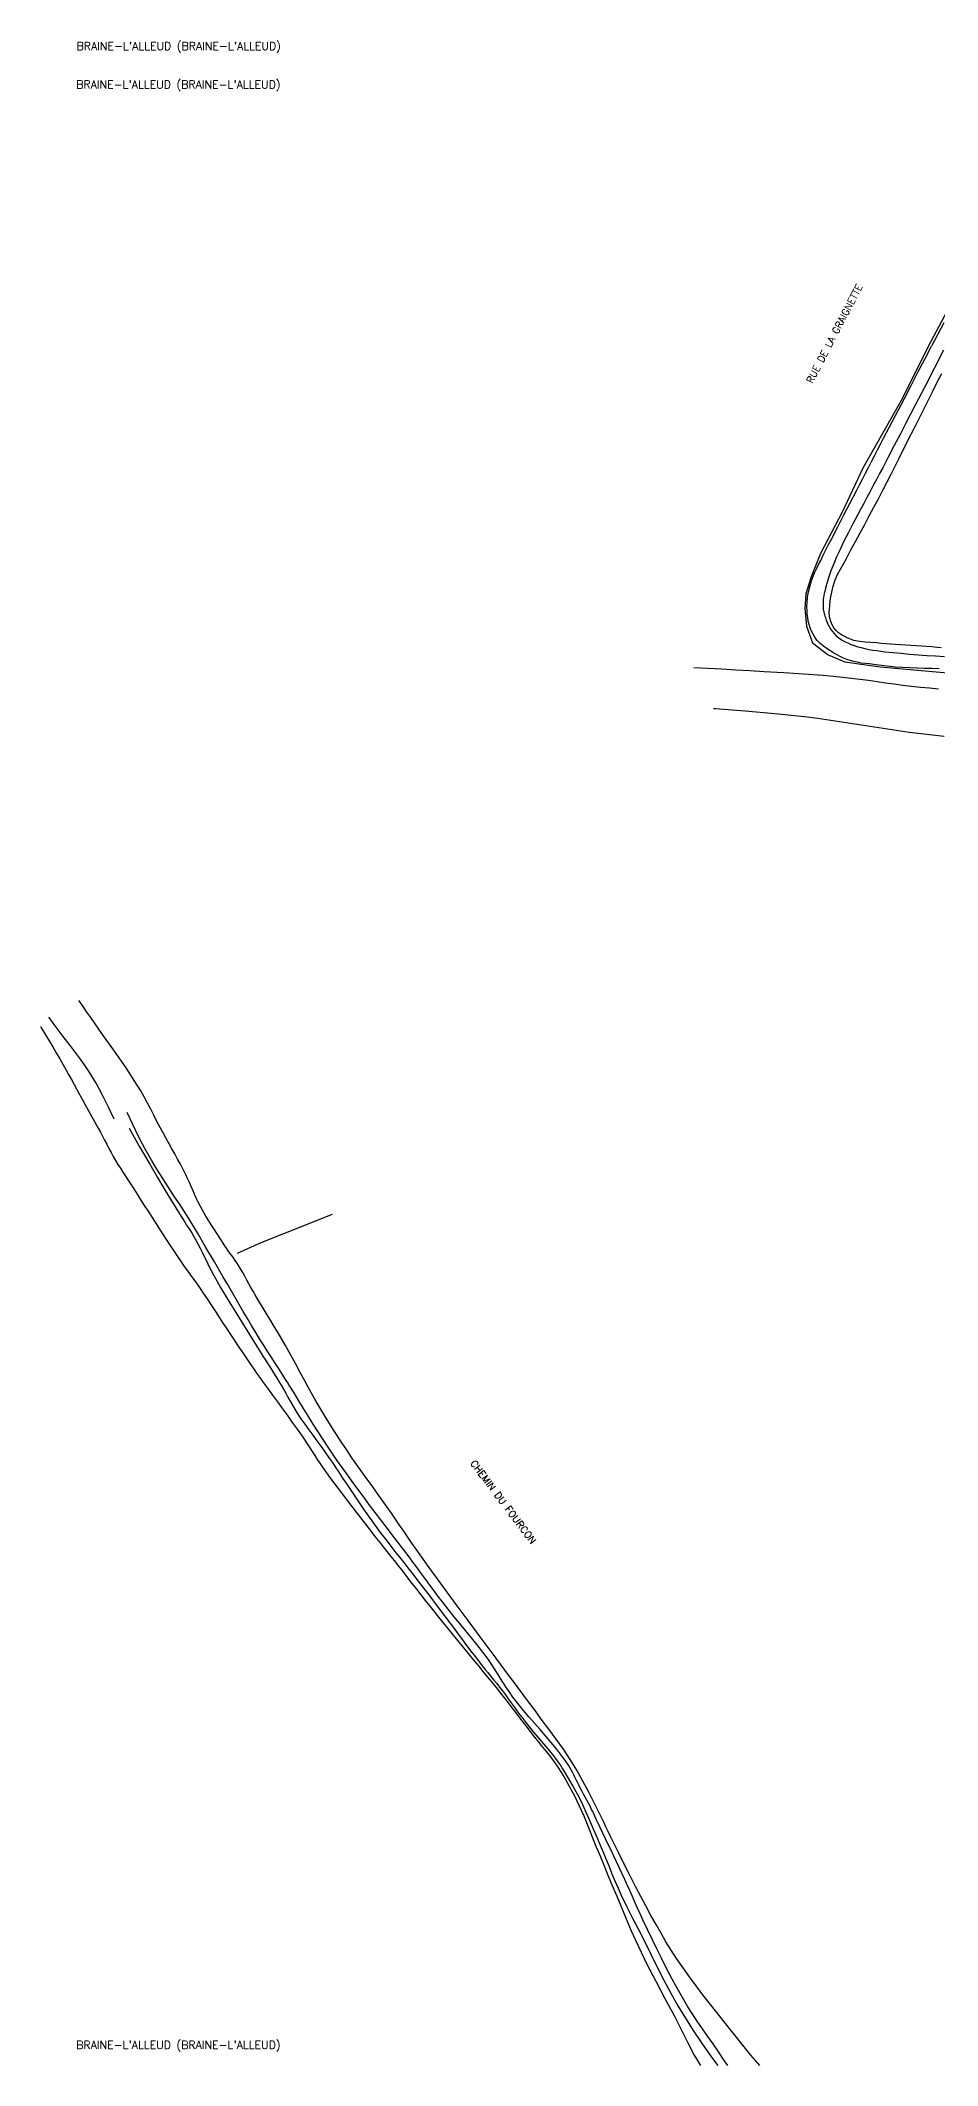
# Model space of a CAD drawing. Header units: millimetres. Extents: x 149000 to 150004, y 153000 to 154002.
# Drawn here: x 149016 to 149240, y 153000 to 153506 of the extents above; entities that cross this region are included whole.
import ezdxf
from ezdxf.enums import TextEntityAlignment as Align

# ---------------------------------------------------------------- set-up
doc = ezdxf.new("R2010")
doc.units = ezdxf.units.MM
for name, color, linetype in [('W0071', 7, 'CONTINUOUS'), ('W0211', 2, 'CONTINUOUS'), ('W0214', 2, 'CONTINUOUS'), ('W0300', 7, 'CONTINUOUS'), ('W0330', 7, 'CONTINUOUS'), ('W0980', 7, 'CONTINUOUS'), ('W0989', 7, 'CONTINUOUS')]:
    doc.layers.add(name, color=color, linetype=linetype)
doc.styles.get("Standard").update_dxf_attribs({"font": 'romans.shx', "width": 0.85})

msp = doc.modelspace()

# ---------------------------------------------------------------- linework, layer by layer
at = {"layer": 'W0071'}
for points in [[(149241.31, 153435.61), (149238.17, 153429.77)], [(149241.25, 153428.71), (149238.89, 153424.15), (149236.53, 153419.59), (149234.17, 153415.03), (149231.8, 153410.47), (149230.35, 153407.69), (149228.91, 153404.91), (149227.46, 153402.14), (149226.01, 153399.37), (149225.22, 153397.88), (149224.44, 153396.39), (149223.64, 153394.91), (149222.85, 153393.42), (149222.06, 153391.94), (149221.27, 153390.45), (149220.49, 153388.96), (149219.71, 153387.47), (149218.57, 153385.31), (149217.43, 153383.15), (149216.32, 153380.98), (149215.27, 153378.78), (149214.5, 153377.07), (149213.78, 153375.35), (149213.09, 153373.62), (149212.46, 153371.86), (149212.19, 153371.01), (149211.94, 153370.15), (149211.72, 153369.28), (149211.51, 153368.42), (149211.4, 153367.92), (149211.3, 153367.43), (149211.22, 153366.93), (149211.17, 153366.43), (149211.13, 153365.63), (149211.13, 153364.83), (149211.17, 153364.04), (149211.28, 153363.24), (149211.35, 153362.9), (149211.45, 153362.56), (149211.57, 153362.23), (149211.69, 153361.91), (149211.92, 153361.3), (149212.16, 153360.69), (149212.42, 153360.09), (149212.73, 153359.51), (149213.08, 153358.94), (149213.45, 153358.4), (149213.87, 153357.89), (149214.34, 153357.41), (149215.02, 153356.86), (149215.74, 153356.38), (149216.5, 153355.96), (149217.27, 153355.57), (149218.08, 153355.21), (149218.91, 153354.9), (149219.76, 153354.63), (149220.61, 153354.39), (149221.58, 153354.15), (149222.56, 153353.96), (149223.55, 153353.8), (149224.53, 153353.65), (149226.56, 153353.38), (149228.59, 153353.16), (149230.62, 153352.97), (149232.65, 153352.79), (149234.85, 153352.61), (149237.05, 153352.45), (149239.25, 153352.31), (149241.44, 153352.17)], [(149213.18, 153381.53), (149214.76, 153384.55), (149216.33, 153387.57), (149217.9, 153390.59), (149219.46, 153393.61), (149220.21, 153395.07), (149220.97, 153396.53), (149221.72, 153397.99), (149222.46, 153399.45), (149223.21, 153400.91), (149223.97, 153402.37), (149224.72, 153403.83), (149225.48, 153405.29), (149226.22, 153406.71), (149226.97, 153408.14), (149227.72, 153409.56), (149228.47, 153410.98), (149229.22, 153412.4), (149229.97, 153413.82), (149230.72, 153415.24), (149231.46, 153416.67), (149233.15, 153419.93), (149234.83, 153423.21), (149236.51, 153426.48), (149238.17, 153429.77)], [(149240.12, 153349.09), (149238.29, 153349.15), (149236.45, 153349.2), (149234.62, 153349.25), (149232.79, 153349.32), (149230.96, 153349.41), (149229.13, 153349.54), (149227.77, 153349.68), (149226.42, 153349.84), (149225.07, 153350.02), (149223.71, 153350.2), (149222.7, 153350.31), (149221.68, 153350.41), (149220.66, 153350.54), (149219.65, 153350.72), (149218.78, 153350.93), (149217.91, 153351.18), (149217.06, 153351.46), (149216.21, 153351.79), (149215.4, 153352.16), (149214.61, 153352.56), (149213.84, 153353), (149213.09, 153353.48), (149212.16, 153354.1), (149211.24, 153354.74), (149210.36, 153355.46), (149209.58, 153356.27), (149209.05, 153356.98), (149208.61, 153357.73), (149208.23, 153358.52), (149207.9, 153359.32), (149207.63, 153360.17), (149207.42, 153361.02), (149207.27, 153361.89), (149207.17, 153362.77), (149207.13, 153363.31), (149207.1, 153363.84), (149207.08, 153364.38), (149207.08, 153364.92), (149207.1, 153365.45), (149207.13, 153365.99), (149207.18, 153366.52), (149207.25, 153367.06), (149207.47, 153368.32), (149207.77, 153369.57), (149208.14, 153370.8), (149208.55, 153372.02), (149208.99, 153373.08), (149209.48, 153374.11), (149210, 153375.14), (149210.51, 153376.16), (149211.17, 153377.51), (149211.83, 153378.85), (149212.5, 153380.19), (149213.18, 153381.53)], [(149077.08, 153171), (149076.1, 153172.53), (149075.13, 153174.05), (149074.15, 153175.57), (149073.16, 153177.09), (149072.19, 153178.61), (149071.22, 153180.14), (149070.26, 153181.67), (149069.31, 153183.21), (149068.26, 153184.95), (149067.22, 153186.69), (149066.2, 153188.44), (149065.19, 153190.19), (149064.17, 153191.95), (149063.16, 153193.7), (149062.14, 153195.46), (149061.12, 153197.21), (149059, 153200.84), (149056.88, 153204.48), (149054.74, 153208.1), (149052.56, 153211.7), (149051.41, 153213.54), (149050.23, 153215.36), (149049.04, 153217.16), (149047.84, 153218.97), (149046.64, 153220.77), (149045.47, 153222.6), (149044.32, 153224.44), (149043.22, 153226.3), (149041.6, 153229.22), (149040.05, 153232.18), (149038.57, 153235.17), (149037.16, 153238.2)], [(149037.71, 153234.32), (149038.96, 153232.04), (149040.22, 153229.77), (149041.51, 153227.5), (149042.81, 153225.25), (149044.74, 153221.97), (149046.71, 153218.71), (149048.69, 153215.45), (149050.69, 153212.21), (149051.14, 153211.49), (149051.59, 153210.77), (149052.05, 153210.06), (149052.52, 153209.35), (149052.98, 153208.64), (149053.43, 153207.92), (149053.87, 153207.19), (149054.29, 153206.45), (149054.88, 153205.37), (149055.45, 153204.27), (149055.99, 153203.16), (149056.52, 153202.05), (149057.05, 153200.93), (149057.59, 153199.82), (149058.15, 153198.72), (149058.73, 153197.63), (149060.54, 153194.45), (149062.42, 153191.32), (149064.34, 153188.2), (149066.26, 153185.09), (149067.32, 153183.34), (149068.4, 153181.6), (149069.48, 153179.86), (149070.57, 153178.13), (149071.1, 153177.29), (149071.64, 153176.45), (149072.18, 153175.61), (149072.72, 153174.77), (149073.26, 153173.94), (149073.79, 153173.1), (149074.32, 153172.25), (149074.85, 153171.4), (149074.91, 153171.3), (149074.97, 153171.2), (149075.03, 153171.1), (149075.09, 153171)], [(149075.09, 153171), (149075.67, 153170.01), (149076.24, 153169.02), (149076.8, 153168.02), (149077.36, 153167.02), (149077.92, 153166.02), (149078.49, 153165.02), (149079.08, 153164.04), (149079.69, 153163.07), (149080.62, 153161.65), (149081.58, 153160.26), (149082.57, 153158.88), (149083.57, 153157.51), (149084.57, 153156.15), (149085.57, 153154.78), (149086.56, 153153.41), (149087.53, 153152.02), (149088.13, 153151.16), (149088.72, 153150.28), (149089.3, 153149.41), (149089.88, 153148.53), (149090.46, 153147.65), (149091.04, 153146.77), (149091.63, 153145.9), (149092.22, 153145.02), (149094.25, 153142.06), (149096.28, 153139.09), (149098.35, 153136.15), (149100.45, 153133.24), (149101.41, 153131.96), (149102.38, 153130.69), (149103.37, 153129.44), (149104.36, 153128.18), (149105.35, 153126.94), (149106.34, 153125.69), (149107.33, 153124.43), (149108.31, 153123.17), (149110.44, 153120.4), (149112.55, 153117.63), (149114.66, 153114.85), (149116.77, 153112.06), (149117.83, 153110.66), (149118.88, 153109.25), (149119.93, 153107.83), (149120.98, 153106.42), (149122.03, 153105.01), (149123.09, 153103.6), (149124.15, 153102.2), (149125.22, 153100.8), (149125.93, 153099.9), (149126.65, 153099.01), (149127.37, 153098.12), (149128.09, 153097.23), (149128.82, 153096.34), (149129.54, 153095.45), (149130.25, 153094.55), (149130.96, 153093.65), (149131.7, 153092.67), (149132.44, 153091.68), (149133.16, 153090.68), (149133.88, 153089.68), (149134.6, 153088.69), (149135.33, 153087.69), (149136.06, 153086.71), (149136.81, 153085.73), (149137.77, 153084.53), (149138.76, 153083.34), (149139.76, 153082.17), (149140.77, 153081), (149141.77, 153079.82), (149142.76, 153078.63), (149143.72, 153077.43), (149144.65, 153076.19), (149145.1, 153075.53), (149145.53, 153074.86), (149145.95, 153074.18), (149146.36, 153073.5), (149147.47, 153071.65), (149148.55, 153069.78), (149149.61, 153067.89), (149150.61, 153065.98), (149151.68, 153063.74), (149152.69, 153061.46), (149153.66, 153059.17), (149154.64, 153056.88), (149155.4, 153055.1), (149156.14, 153053.31), (149156.87, 153051.51), (149157.61, 153049.72), (149158.35, 153047.93), (149159.1, 153046.14), (149159.87, 153044.36), (149160.67, 153042.6), (149162.06, 153039.69), (149163.52, 153036.82), (149165, 153033.96), (149166.47, 153031.09), (149168.08, 153027.83), (149169.67, 153024.55), (149171.3, 153021.29), (149173.02, 153018.08), (149174.84, 153014.92), (149176.73, 153011.8), (149178.68, 153008.72), (149180.7, 153005.68), (149183.22, 153002.08), (149184.77, 153000)], [(149187.31, 153000), (149186.09, 153001.76), (149184.85, 153003.58), (149183.6, 153005.4), (149182.29, 153007.29), (149180.97, 153009.18), (149179.67, 153011.08), (149178.42, 153013), (149177.35, 153014.7), (149176.32, 153016.43), (149175.32, 153018.16), (149174.33, 153019.91), (149173.4, 153021.62), (149172.49, 153023.34), (149171.6, 153025.07), (149170.72, 153026.8), (149169.53, 153029.2), (149168.36, 153031.6), (149167.2, 153034.02), (149166.06, 153036.44), (149165.39, 153037.89), (149164.74, 153039.34), (149164.08, 153040.8), (149163.44, 153042.25), (149162.79, 153043.71), (149162.14, 153045.17), (149161.48, 153046.62), (149160.82, 153048.07), (149160.15, 153049.51), (149159.47, 153050.94), (149158.79, 153052.36), (149158.11, 153053.79), (149157.42, 153055.21), (149156.74, 153056.64), (149156.06, 153058.07), (149155.38, 153059.49), (149155.11, 153060.06), (149154.85, 153060.63), (149154.59, 153061.19), (149154.33, 153061.76), (149154.06, 153062.33), (149153.8, 153062.89), (149153.53, 153063.46), (149153.25, 153064.02), (149152.86, 153064.79), (149152.46, 153065.56), (149152.06, 153066.33), (149151.65, 153067.1), (149151.25, 153067.86), (149150.84, 153068.63), (149150.43, 153069.4), (149150.03, 153070.16), (149149.71, 153070.78), (149149.4, 153071.41), (149149.1, 153072.03), (149148.79, 153072.66), (149148.48, 153073.28), (149148.16, 153073.89), (149147.82, 153074.5), (149147.46, 153075.1), (149146.76, 153076.15), (149146.01, 153077.16), (149145.24, 153078.15), (149144.46, 153079.14), (149143.13, 153080.77), (149141.77, 153082.38), (149140.38, 153083.97), (149138.99, 153085.55), (149137.6, 153087.13), (149136.23, 153088.74), (149134.89, 153090.37), (149133.6, 153092.05), (149132.78, 153093.19), (149132, 153094.36), (149131.25, 153095.54), (149130.51, 153096.74), (149129.77, 153097.94), (149129.02, 153099.13), (149128.25, 153100.3), (149127.45, 153101.45), (149126.08, 153103.3), (149124.67, 153105.12), (149123.23, 153106.92), (149121.77, 153108.7), (149120.31, 153110.48), (149118.85, 153112.26), (149117.41, 153114.05), (149116, 153115.86), (149114.93, 153117.26), (149113.88, 153118.66), (149112.84, 153120.06), (149111.8, 153121.47), (149110.76, 153122.89), (149109.72, 153124.3), (149108.68, 153125.71), (149107.63, 153127.11), (149106.23, 153128.97), (149104.82, 153130.82), (149103.41, 153132.67), (149101.99, 153134.52), (149100.58, 153136.37), (149099.17, 153138.22), (149097.77, 153140.09), (149096.39, 153141.95), (149094.1, 153145.07), (149091.82, 153148.19), (149089.57, 153151.33), (149087.39, 153154.52), (149086.13, 153156.43), (149084.9, 153158.36), (149083.68, 153160.3), (149082.48, 153162.25), (149081.29, 153164.2), (149080.09, 153166.16), (149078.89, 153168.11), (149077.68, 153170.05), (149077.53, 153170.29), (149077.38, 153170.52), (149077.23, 153170.76), (149077.08, 153171)]]:
    msp.add_lwpolyline(points, dxfattribs=at)
at = {"layer": 'W0211'}
for points in [[(149240.59, 153354.36), (149239.59, 153354.46), (149238.29, 153354.57), (149236.99, 153354.67), (149235.69, 153354.76), (149234.38, 153354.84), (149233.08, 153354.91), (149231.78, 153354.99), (149230.47, 153355.08), (149229.17, 153355.17), (149227.99, 153355.26), (149226.81, 153355.35), (149225.63, 153355.45), (149224.45, 153355.56), (149223.04, 153355.67), (149221.62, 153355.77), (149220.21, 153355.92), (149218.81, 153356.19), (149218.38, 153356.32), (149217.95, 153356.48), (149217.54, 153356.66), (149217.13, 153356.86), (149216.41, 153357.23), (149215.68, 153357.63), (149214.99, 153358.09), (149214.37, 153358.66), (149213.83, 153359.36), (149213.39, 153360.13), (149213.05, 153360.95), (149212.8, 153361.8), (149212.73, 153362.21), (149212.68, 153362.62), (149212.66, 153363.03), (149212.67, 153363.44), (149212.69, 153363.85), (149212.73, 153364.25), (149212.77, 153364.66), (149212.81, 153365.07), (149213, 153366.64), (149213.27, 153368.22), (149213.63, 153369.77), (149214.11, 153371.3), (149214.71, 153372.7), (149215.43, 153374.04), (149216.2, 153375.35), (149216.94, 153376.67), (149218.08, 153378.81), (149219.22, 153380.94), (149220.36, 153383.08), (149221.51, 153385.21), (149222.65, 153387.34), (149223.79, 153389.48), (149224.93, 153391.62), (149226.05, 153393.77), (149228.11, 153397.77), (149230.14, 153401.79), (149232.17, 153405.82), (149234.19, 153409.84), (149235.29, 153412.01), (149236.38, 153414.18), (149237.48, 153416.36), (149238.57, 153418.53), (149239.66, 153420.71), (149240.76, 153422.88)], [(149239.99, 153344.03), (149237.71, 153344.24), (149235.43, 153344.47), (149233.15, 153344.71), (149231.01, 153344.97), (149228.87, 153345.25), (149226.74, 153345.55), (149224.61, 153345.86), (149222.48, 153346.16), (149220.34, 153346.45), (149218.2, 153346.71), (149216.06, 153346.95), (149211.14, 153347.39), (149206.21, 153347.75), (149201.28, 153348.06), (149196.35, 153348.37), (149192.84, 153348.59), (149189.33, 153348.8), (149185.82, 153348.99), (149182.3, 153349.18), (149178.8, 153349.37)], [(149081.63, 153171), (149080.43, 153173.25), (149079.23, 153175.49), (149078.01, 153177.73), (149076.76, 153179.95), (149075.83, 153181.55), (149074.89, 153183.14), (149073.93, 153184.72), (149072.97, 153186.3), (149072.01, 153187.88), (149071.05, 153189.46), (149070.1, 153191.05), (149069.16, 153192.64), (149068.63, 153193.55), (149068.12, 153194.48), (149067.61, 153195.4), (149067.1, 153196.33), (149066.59, 153197.26), (149066.07, 153198.18), (149065.54, 153199.09), (149064.98, 153199.99), (149064.58, 153200.62), (149064.16, 153201.23), (149063.73, 153201.84), (149063.3, 153202.45), (149062.87, 153203.05), (149062.43, 153203.66), (149062.01, 153204.27), (149061.59, 153204.89), (149059.99, 153207.34), (149058.39, 153209.81), (149056.86, 153212.31), (149055.41, 153214.87), (149054.92, 153215.82), (149054.46, 153216.79), (149054.02, 153217.77), (149053.59, 153218.75), (149053.17, 153219.74), (149052.74, 153220.72), (149052.3, 153221.69), (149051.83, 153222.66), (149051.16, 153223.96), (149050.48, 153225.26), (149049.78, 153226.55), (149049.07, 153227.83), (149048.36, 153229.11), (149047.65, 153230.38), (149046.94, 153231.67), (149046.24, 153232.95), (149045.43, 153234.47), (149044.63, 153235.99), (149043.85, 153237.52), (149043.06, 153239.04), (149042.25, 153240.57), (149041.43, 153242.08), (149040.59, 153243.58), (149039.71, 153245.06), (149036.93, 153249.36), (149034, 153253.57), (149031.02, 153257.73), (149028.07, 153261.91), (149027.1, 153263.31), (149026.15, 153264.72), (149025.18, 153266.11), (149025.11, 153266.2)], [(149015.52, 153259.72), (149015.87, 153259.15), (149016.79, 153257.63), (149017.71, 153256.1), (149018.59, 153254.62), (149019.46, 153253.14), (149020.32, 153251.64), (149021.17, 153250.15), (149021.86, 153248.92), (149022.55, 153247.68), (149023.23, 153246.45), (149023.9, 153245.21), (149024.58, 153243.97), (149025.25, 153242.73), (149025.93, 153241.5), (149026.61, 153240.26), (149027.02, 153239.51), (149027.44, 153238.77), (149027.86, 153238.03), (149028.28, 153237.28), (149028.69, 153236.54), (149029.11, 153235.79), (149029.52, 153235.05), (149029.93, 153234.3), (149030.48, 153233.29), (149031.01, 153232.28), (149031.54, 153231.26), (149032.07, 153230.25), (149032.61, 153229.23), (149033.15, 153228.22), (149033.7, 153227.22), (149034.27, 153226.23), (149034.87, 153225.23), (149035.48, 153224.25), (149036.1, 153223.28), (149036.74, 153222.31), (149037.37, 153221.34), (149038.01, 153220.38), (149038.64, 153219.41), (149039.27, 153218.44), (149039.86, 153217.51), (149040.45, 153216.58), (149041.04, 153215.66), (149041.63, 153214.73), (149042.22, 153213.8), (149042.81, 153212.87), (149043.4, 153211.95), (149044, 153211.02), (149045.46, 153208.75), (149046.92, 153206.48), (149048.39, 153204.22), (149049.89, 153201.97), (149050.67, 153200.85), (149051.45, 153199.74), (149052.24, 153198.63), (149053.04, 153197.52), (149053.84, 153196.42), (149054.64, 153195.31), (149055.42, 153194.2), (149056.2, 153193.08), (149057.17, 153191.64), (149058.12, 153190.2), (149059.07, 153188.75), (149060.01, 153187.29), (149060.95, 153185.83), (149061.9, 153184.38), (149062.84, 153182.93), (149063.8, 153181.48), (149065.1, 153179.53), (149066.41, 153177.59), (149067.72, 153175.65), (149069.05, 153173.72), (149069.53, 153173.04), (149070.02, 153172.36), (149070.5, 153171.68), (149070.98, 153171)], [(149070.98, 153171), (149072.22, 153169.29), (149073.47, 153167.58), (149074.72, 153165.87), (149075.97, 153164.17), (149077.22, 153162.46), (149078.46, 153160.75), (149079.69, 153159.03), (149080.9, 153157.29), (149081.55, 153156.34), (149082.19, 153155.37), (149082.81, 153154.4), (149083.44, 153153.43), (149084.06, 153152.46), (149084.7, 153151.5), (149085.34, 153150.53), (149085.99, 153149.58), (149088.04, 153146.73), (149090.13, 153143.91), (149092.25, 153141.12), (149094.38, 153138.33), (149095.55, 153136.8), (149096.73, 153135.28), (149097.92, 153133.77), (149099.11, 153132.26), (149100.31, 153130.75), (149101.5, 153129.25), (149102.7, 153127.74), (149103.89, 153126.22), (149105, 153124.79), (149106.12, 153123.36), (149107.23, 153121.93), (149108.34, 153120.5), (149109.46, 153119.07), (149110.58, 153117.64), (149111.7, 153116.21), (149112.83, 153114.79), (149115.01, 153112.07), (149117.21, 153109.35), (149119.42, 153106.64), (149121.63, 153103.93), (149122.74, 153102.58), (149123.85, 153101.22), (149124.96, 153099.87), (149126.08, 153098.51), (149127.19, 153097.16), (149128.3, 153095.8), (149129.4, 153094.44), (149130.49, 153093.07), (149131.45, 153091.85), (149132.4, 153090.62), (149133.35, 153089.39), (149134.3, 153088.16), (149135.24, 153086.93), (149136.18, 153085.7), (149137.12, 153084.47), (149138.07, 153083.24), (149138.92, 153082.16), (149139.78, 153081.08), (149140.65, 153080.02), (149141.52, 153078.95), (149142.38, 153077.87), (149143.22, 153076.78), (149144.04, 153075.67), (149144.82, 153074.53), (149146.29, 153072.2), (149147.67, 153069.81), (149148.96, 153067.38), (149150.19, 153064.91), (149150.76, 153063.67), (149151.31, 153062.42), (149151.83, 153061.16), (149152.34, 153059.89), (149152.83, 153058.62), (149153.33, 153057.35), (149153.83, 153056.08), (149154.34, 153054.81), (149155.28, 153052.55), (149156.21, 153050.29), (149157.16, 153048.02), (149158.1, 153045.76), (149159.78, 153041.74), (149161.45, 153037.7), (149163.16, 153033.68), (149164.96, 153029.71), (149167.09, 153025.35), (149169.32, 153021.04), (149171.6, 153016.75), (149173.87, 153012.46), (149175.55, 153009.17), (149177.21, 153005.86), (149178.93, 153002.58), (149180.44, 153000)], [(149195.3, 153000), (149194.79, 153000.58), (149193.07, 153002.61), (149191.38, 153004.68), (149189.71, 153006.75), (149188.05, 153008.85), (149184.56, 153013.25), (149181.09, 153017.67), (149177.69, 153022.15), (149174.45, 153026.74), (149173.11, 153028.81), (149171.84, 153030.93), (149170.61, 153033.07), (149169.39, 153035.21), (149168.09, 153037.53), (149166.82, 153039.87), (149165.57, 153042.22), (149164.34, 153044.58), (149162.86, 153047.44), (149161.42, 153050.32), (149159.98, 153053.2), (149158.55, 153056.09), (149157.98, 153057.27), (149157.41, 153058.45), (149156.85, 153059.63), (149156.28, 153060.82), (149155.72, 153062), (149155.15, 153063.18), (149154.56, 153064.36), (149153.97, 153065.52), (149152.53, 153068.29), (149151.07, 153071.05), (149149.55, 153073.78), (149147.93, 153076.46), (149146.21, 153079.05), (149144.39, 153081.57), (149142.53, 153084.05), (149140.68, 153086.55), (149139.53, 153088.12), (149138.37, 153089.69), (149137.21, 153091.25), (149136.05, 153092.81), (149134.88, 153094.38), (149133.72, 153095.94), (149132.55, 153097.5), (149131.39, 153099.07), (149128.4, 153103.11), (149125.4, 153107.15), (149122.41, 153111.2), (149119.43, 153115.25), (149117.17, 153118.32), (149114.9, 153121.4), (149112.65, 153124.49), (149110.43, 153127.6), (149109.38, 153129.08), (149108.35, 153130.57), (149107.32, 153132.07), (149106.3, 153133.57), (149105.28, 153135.06), (149104.25, 153136.56), (149103.22, 153138.06), (149102.19, 153139.55), (149100.93, 153141.32), (149099.67, 153143.09), (149098.4, 153144.85), (149097.12, 153146.61), (149095.85, 153148.37), (149094.59, 153150.14), (149093.35, 153151.92), (149092.13, 153153.71), (149090.27, 153156.52), (149088.45, 153159.36), (149086.67, 153162.22), (149084.93, 153165.11), (149084.08, 153166.57), (149083.25, 153168.04), (149082.44, 153169.52), (149081.63, 153171)]]:
    msp.add_lwpolyline(points, dxfattribs=at)
at = {"layer": 'W0214'}
msp.add_lwpolyline([(149241.41, 153332.21), (149238.49, 153332.51), (149235.58, 153332.84), (149232.67, 153333.2), (149229.39, 153333.66), (149226.12, 153334.15), (149222.85, 153334.66), (149219.58, 153335.18), (149216.31, 153335.7), (149213.04, 153336.19), (149209.76, 153336.65), (149206.48, 153337.06), (149199.06, 153337.85), (149191.62, 153338.51), (149184.18, 153339.09), (149183.75, 153339.12)], dxfattribs=at)
at = {"layer": 'W0300'}
msp.add_lwpolyline([(149033.96, 153236.52), (149032.55, 153239.57), (149031.02, 153242.56), (149029.4, 153245.5), (149027.66, 153248.38), (149026.51, 153250.14), (149025.29, 153251.86), (149024.03, 153253.55), (149022.74, 153255.21), (149021.45, 153256.87), (149020.17, 153258.54), (149018.92, 153260.23), (149017.72, 153261.96), (149017.65, 153262.06)], dxfattribs=at)
at = {"layer": 'W0330'}
for points in [[(149257.86, 153469.2), (149246.71, 153447.12), (149238.07, 153430.93)], [(149238.07, 153430.93), (149230.54, 153415.98), (149221.04, 153399.24), (149215.88, 153388.24), (149210.48, 153377.94), (149208.15, 153372.1), (149206.82, 153367.83), (149206.55, 153364.18), (149206.94, 153359.8), (149208.47, 153355.62)], [(149208.47, 153355.62), (149212.39, 153352.6), (149216.56, 153350.83), (149225.37, 153349.6), (149242.17, 153348.13), (149257.29, 153346.95), (149268.9, 153345.07), (149280.9, 153342.72), (149292.37, 153340.27), (149305.38, 153337.14), (149319.76, 153333.72), (149332.13, 153330.79), (149338.32, 153328.82)], [(149088.45, 153212.69), (149070.59, 153205.61), (149064.67, 153202.92)]]:
    msp.add_lwpolyline(points, dxfattribs=at)

# ---------------------------------------------------------------- texts
at = {"layer": 'W0980'}
for p in [(149050.09, 153504.62), (149050, 153495), (149050, 153005)]:
    msp.add_text("BRAINE-L'ALLEUD (BRAINE-L'ALLEUD)", height=2, dxfattribs=at).set_placement(p, align=Align.MIDDLE)
at = {"layer": 'W0989'}
msp.add_text('RUE DE LA GRAIGNETTE   ', height=1.75, rotation=62.5601, dxfattribs=at).set_placement((149208.4, 153420.28))
msp.add_text('CHEMIN DU FOURCON', height=1.75, rotation=307.0657, dxfattribs=at).set_placement((149131.18, 153140.86), align=Align.MIDDLE)

doc.saveas('drawing.dxf')
